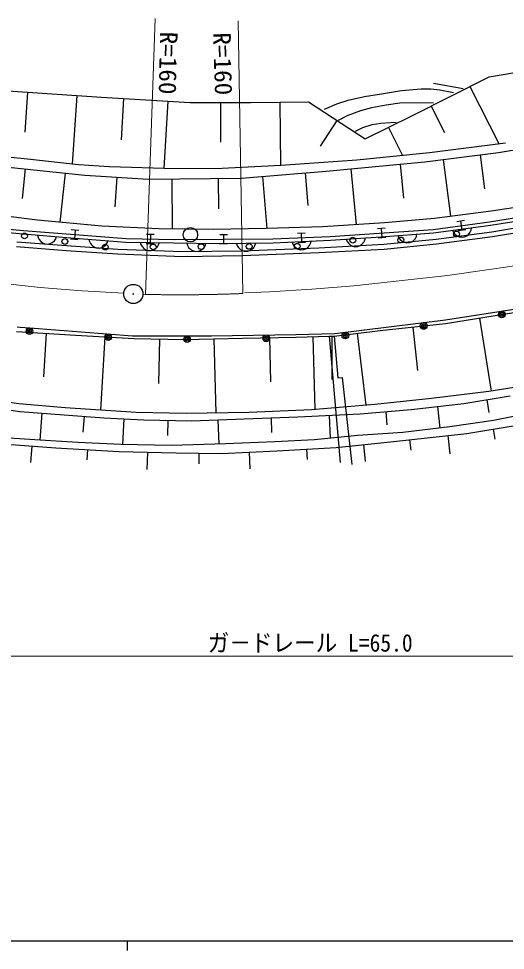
# Model space of a CAD drawing. Units: millimetres, scale not verified. Extents: x 40000 to 680000, y 20000 to 380000.
# Drawn here: x 156684 to 207396, y 204000 to 301009 of the extents above; entities that cross this region are included whole.
import ezdxf
from ezdxf.enums import TextEntityAlignment as Align

# ---------------------------------------------------------------- set-up
doc = ezdxf.new("R2010")
doc.units = ezdxf.units.MM
doc.header["$LTSCALE"] = 1000
doc.linetypes.add('CHAIN', pattern=[18.5, 12, -1.5, 3.5, -1.5])
for name, color, linetype, lineweight in [('M-BGD', 7, 'Continuous', 25), ('M-BMK', 2, 'CHAIN', 13), ('M-BMK-SRVR', 3, 'Continuous', 25), ('M-STR-HTXT', 7, 'Continuous', 13), ('M-TTL-BAND', 7, 'Continuous', 25)]:
    doc.layers.add(name, color=color, linetype=linetype, lineweight=lineweight)
doc.styles.add('ＭＳ ゴシック', font='')
doc.styles.get('ＭＳ ゴシック').set_extended_font_data('MS Gothic')

msp = doc.modelspace()

# ---------------------------------------------------------------- linework, layer by layer
at = {"layer": 'M-BGD'}
for p, q in [((205720, 294966), (213479, 296247)), ((197650, 290879), (205720, 294966)), ((202988, 293716), (199914, 294241)), ((203703, 293944), (206737, 287952)), ((155053, 293511), (165305, 292818)), ((157616, 293338), (157335, 289189)), ((162742, 292991), (162260, 285859)), ((165305, 292818), (174548, 292264)), ((167616, 292680), (167359, 288400)), ((172237, 292403), (171818, 285406)), ((174548, 292264), (180887, 292264)), ((177718, 292264), (177718, 288144)), ((180887, 292264), (186879, 292333)), ((183883, 292299), (183959, 285715)), ((186879, 292333), (192801, 288489)), ((199668, 291900), (201051, 289169)), ((189840, 290411), (188091, 287717)), ((192801, 288489), (197650, 290879)), ((195226, 289684), (196672, 286750)), ((206672, 287064), (215574, 288519)), ((157608, 286375), (144792, 287726)), ((207415, 288038), (199484, 287033)), ((162907, 285787), (157608, 286375)), ((191933, 286271), (184000, 285717)), ((199484, 287033), (191933, 286271)), ((199018, 286094), (206672, 287064)), ((200931, 286337), (201680, 280427)), ((204759, 286821), (205207, 283280)), ((155284, 285575), (163596, 284709)), ((157362, 285358), (157043, 282295)), ((166163, 285579), (162907, 285787)), ((171843, 285406), (166163, 285579)), ((177212, 285371), (171843, 285406)), ((184000, 285717), (177212, 285371)), ((188731, 285124), (199018, 286094)), ((191303, 285367), (191849, 279570)), ((196446, 285852), (196780, 282311)), ((161518, 284925), (160986, 279820)), ((163596, 284709), (170212, 284293)), ((166904, 284501), (166710, 281415)), ((170212, 284293), (179899, 284397)), ((172633, 284319), (172689, 279120)), ((177477, 284371), (177511, 281196)), ((179899, 284397), (188731, 285124)), ((182107, 284579), (182552, 279175)), ((186523, 284942), (186802, 281560)), ((211394, 281804), (205922, 280973)), ((158635, 280038), (152524, 280765)), ((205922, 280973), (199999, 280211)), ((205729, 279865), (212264, 280879)), ((205847, 279490), (212336, 280523)), ((165354, 279414), (158635, 280038)), ((171277, 279137), (165354, 279414)), ((194804, 279761), (188362, 279345)), ((199999, 280211), (194804, 279761)), ((199880, 279059), (205729, 279865)), ((199915, 278722), (205847, 279490)), ((202340, 279902), (203132, 280012)), ((202736, 279957), (202873, 278966)), ((205985, 278812), (212561, 279930)), ((206059, 278318), (212648, 279438)), ((152879, 279327), (157190, 278940)), ((152921, 278987), (157158, 278590)), ((157158, 278590), (162137, 278193)), ((157190, 278940), (167873, 278104)), ((158651, 278471), (158712, 278225)), ((162172, 279051), (162970, 278989)), ((162571, 279020), (162493, 278023)), ((170007, 278566), (170807, 278552)), ((170407, 278559), (170389, 277559)), ((176957, 279068), (171277, 279137)), ((182464, 279172), (176957, 279068)), ((177638, 278542), (178438, 278547)), ((178038, 278544), (178044, 277544)), ((188362, 279345), (182464, 279172)), ((185723, 278677), (186522, 278709)), ((186123, 278693), (186163, 277694)), ((189127, 278313), (199880, 279059)), ((194070, 279157), (194868, 279212)), ((194459, 278299), (199915, 278722)), ((194469, 279185), (194538, 278187)), ((196190, 278433), (196288, 278200)), ((198122, 278342), (198184, 278588)), ((200176, 278052), (205985, 278812)), ((201889, 278978), (201999, 278750)), ((201999, 278750), (202144, 278567)), ((202144, 278567), (202368, 278395)), ((203269, 279021), (202476, 278912)), ((203375, 278404), (203558, 278549)), ((203558, 278549), (203731, 278773)), ((203731, 278773), (203824, 278986)), ((203824, 278986), (203872, 279235)), ((156495, 277784), (161678, 277382)), ((158712, 278225), (158815, 278016)), ((158815, 278016), (158999, 277801)), ((158999, 277801), (159189, 277665)), ((159189, 277665), (159422, 277567)), ((159422, 277567), (159741, 277541)), ((159741, 277541), (159986, 277602)), ((159986, 277602), (160195, 277706)), ((160195, 277706), (160410, 277889)), ((160410, 277889), (160546, 278079)), ((160546, 278079), (160645, 278312)), ((162892, 277992), (162094, 278054)), ((162137, 278193), (167856, 277742)), ((164000, 278046), (164061, 277800)), ((164061, 277800), (164165, 277592)), ((164165, 277592), (164348, 277377)), ((165545, 277282), (165760, 277466)), ((165760, 277466), (165895, 277656)), ((165895, 277656), (165994, 277889)), ((167856, 277742), (172835, 277663)), ((167873, 278104), (172923, 278014)), ((169346, 277719), (169422, 277477)), ((169422, 277477), (169539, 277275)), ((170789, 277552), (169989, 277566)), ((171138, 277250), (171262, 277448)), ((171262, 277448), (171345, 277687)), ((172835, 277663), (177576, 277583)), ((172923, 278014), (183159, 278074)), ((174206, 277640), (174282, 277399)), ((176121, 277368), (176205, 277606)), ((177576, 277583), (183190, 277663)), ((178444, 277547), (177644, 277542)), ((179383, 277609), (179467, 277370)), ((181306, 277396), (181383, 277637)), ((183159, 278074), (189127, 278313)), ((183190, 277663), (189162, 277928)), ((185177, 277751), (185268, 277515)), ((185268, 277515), (185396, 277320)), ((186562, 277710), (185763, 277678)), ((186995, 277391), (187106, 277596)), ((187106, 277596), (187175, 277840)), ((187971, 277159), (194727, 277517)), ((189162, 277928), (194459, 278299)), ((190813, 278043), (190909, 277810)), ((190909, 277810), (191043, 277618)), ((191043, 277618), (191256, 277433)), ((192262, 277383), (192454, 277517)), ((192454, 277517), (192639, 277730)), ((192639, 277730), (192745, 277938)), ((192745, 277938), (192808, 278183)), ((194937, 278215), (194139, 278159)), ((194727, 277517), (200176, 278052)), ((194765, 277018), (200233, 277556)), ((196288, 278200), (196423, 278010)), ((196423, 278010), (196638, 277826)), ((196638, 277826), (196847, 277722)), ((196847, 277722), (197092, 277661)), ((197092, 277661), (197411, 277685)), ((197411, 277685), (197644, 277784)), ((197644, 277784), (197834, 277919)), ((197834, 277919), (198018, 278134)), ((198018, 278134), (198122, 278342)), ((200233, 277556), (206059, 278318)), ((202368, 278395), (202582, 278301)), ((202582, 278301), (202830, 278253)), ((202830, 278253), (203147, 278294)), ((203147, 278294), (203375, 278404)), ((156446, 277287), (161645, 276883)), ((161645, 276883), (166978, 276525)), ((161678, 277382), (167005, 277024)), ((164348, 277377), (164538, 277241)), ((164538, 277241), (164771, 277143)), ((164771, 277143), (165090, 277118)), ((165090, 277118), (165336, 277178)), ((165336, 277178), (165545, 277282)), ((166978, 276525), (173746, 276256)), ((167005, 277024), (173752, 276756)), ((169539, 277275), (169735, 277072)), ((169735, 277072), (169933, 276949)), ((169933, 276949), (170172, 276865)), ((170172, 276865), (170492, 276860)), ((170492, 276860), (170733, 276936)), ((170733, 276936), (170935, 277053)), ((170935, 277053), (171138, 277250)), ((173752, 276756), (179918, 276845)), ((174282, 277399), (174398, 277197)), ((174398, 277197), (174595, 276993)), ((174595, 276993), (174793, 276870)), ((174793, 276870), (175031, 276786)), ((175031, 276786), (175351, 276781)), ((175351, 276781), (175593, 276857)), ((175593, 276857), (175795, 276973)), ((175795, 276973), (175998, 277170)), ((175998, 277170), (176121, 277368)), ((179467, 277370), (179589, 277172)), ((179589, 277172), (179792, 276975)), ((179792, 276975), (179994, 276858)), ((179918, 276845), (187971, 277159)), ((179931, 276346), (187997, 276659)), ((179994, 276858), (180235, 276781)), ((180235, 276781), (180555, 276786)), ((180555, 276786), (180794, 276869)), ((180794, 276869), (180992, 276992)), ((180992, 276992), (181189, 277195)), ((181189, 277195), (181306, 277396)), ((185396, 277320), (185605, 277129)), ((185605, 277129), (185810, 277018)), ((185810, 277018), (186054, 276949)), ((186054, 276949), (186373, 276963)), ((186373, 276963), (186609, 277054)), ((186609, 277054), (186804, 277183)), ((186804, 277183), (186995, 277391)), ((187997, 276659), (194765, 277018)), ((191256, 277433), (191464, 277327)), ((191464, 277327), (191709, 277264)), ((191709, 277264), (192029, 277286)), ((192029, 277286), (192262, 277383)), ((173746, 276256), (179931, 276346)), ((201149, 269647), (215096, 271825)), ((201153, 269257), (208271, 270400)), ((204712, 269829), (205932, 262231)), ((156522, 268925), (156841, 268900)), ((156841, 268900), (157838, 268824)), ((157838, 268824), (168548, 268000)), ((189616, 268235), (201149, 269647)), ((194345, 268529), (201153, 269257)), ((197749, 268893), (198233, 264362)), ((156477, 268430), (162596, 268062)), ((159537, 268246), (159264, 263711)), ((162596, 268062), (168728, 267698)), ((165662, 267880), (165209, 260243)), ((168548, 268000), (176787, 268000)), ((173976, 267594), (180056, 267750)), ((176787, 268000), (185555, 268117)), ((180056, 267750), (185616, 267854)), ((182836, 267802), (182922, 263180)), ((185555, 268117), (189616, 268235)), ((185616, 267854), (189045, 267958)), ((187331, 267906), (187561, 260300)), ((189045, 267958), (190188, 254811)), ((189045, 267958), (189565, 267958)), ((189305, 267958), (189305, 263454)), ((189565, 267958), (194345, 268529)), ((189565, 267958), (189929, 263593)), ((191955, 268244), (192850, 260758)), ((168728, 267698), (173976, 267594)), ((171352, 267646), (171261, 263036)), ((177016, 267672), (177214, 259953)), ((189929, 263593), (190396, 263645)), ((190396, 263645), (191384, 254604)), ((210825, 263021), (205680, 262190)), ((205680, 262190), (199705, 261463)), ((156712, 260891), (153127, 261411)), ((199705, 261463), (193781, 260839)), ((203054, 260943), (207886, 261722)), ((205470, 261333), (205683, 260008)), ((152688, 260735), (156793, 260112)), ((161544, 260475), (156712, 260891)), ((156793, 260112), (161417, 259748)), ((168923, 260008), (161544, 260475)), ((174139, 259904), (168923, 260008)), ((180687, 260008), (174139, 259904)), ((187182, 260267), (180687, 260008)), ((193781, 260839), (187182, 260267)), ((192283, 259852), (197583, 260319)), ((194933, 260086), (195053, 258728)), ((197583, 260319), (203054, 260943)), ((200318, 260631), (200575, 258381)), ((212043, 260319), (206171, 259176)), ((159105, 259930), (158884, 257121)), ((161417, 259748), (165574, 259436)), ((163496, 259592), (163373, 257959)), ((165574, 259436), (169731, 259228)), ((167653, 259332), (167520, 256679)), ((169731, 259228), (174720, 259124)), ((172225, 259176), (172193, 257622)), ((174720, 259124), (180176, 259332)), ((177448, 259228), (177543, 256714)), ((180176, 259332), (185788, 259540)), ((182982, 259436), (183037, 257933)), ((185788, 259540), (192283, 259852)), ((189035, 259696), (189149, 257319)), ((206171, 259176), (201599, 258501)), ((201599, 258501), (196714, 257929)), ((203387, 257825), (208843, 258709)), ((206115, 258267), (206286, 257212)), ((158387, 257150), (154594, 257410)), ((162856, 256890), (158387, 257150)), ((187517, 257150), (183360, 256942)), ((192038, 257617), (187517, 257150)), ((196714, 257929), (192038, 257617)), ((195437, 256942), (203387, 257825)), ((197424, 257163), (197546, 256068)), ((201399, 257604), (201610, 255712)), ((150510, 257060), (160570, 256318)), ((158055, 256504), (157930, 254809)), ((160570, 256318), (167117, 255955)), ((167377, 256682), (162856, 256890)), ((163843, 256136), (163785, 255088)), ((172573, 256578), (167377, 256682)), ((178289, 256734), (172573, 256578)), ((183360, 256942), (178289, 256734)), ((183589, 256007), (189773, 256370)), ((186681, 256188), (186744, 255122)), ((189773, 256370), (195437, 256942)), ((192605, 256656), (192784, 254884)), ((167117, 255955), (173093, 255799)), ((170105, 255877), (170058, 254077)), ((173093, 255799), (177821, 255747)), ((175457, 255773), (175445, 254639)), ((177821, 255747), (183589, 256007)), ((180705, 255877), (180784, 254132))]:
    msp.add_line(p, q, dxfattribs=at)
for points in [[(188538, 291588), (189832, 292122), (191021, 292507), (192722, 292895), (194497, 293195), (196570, 293514), (198639, 293717), (199640, 293713), (200560, 293613), (201990, 293321)], [(199914, 292192), (198207, 292244), (196407, 292195), (194980, 292011), (193457, 291709), (192295, 291406), (190984, 290939), (189983, 290405)], [(191796, 289302), (192558, 289670), (193510, 289980), (194438, 290141), (195436, 290207), (196026, 290221)]]:
    msp.add_lwpolyline(points, dxfattribs=at)
for centre, radius in [((157301, 278382), 300), ((174587, 278508), 750), ((202300, 278589), 300), ((161503, 277801), 300), ((165706, 277221), 300), ((170706, 277244), 300), ((175706, 277267), 300), ((180706, 277290), 300), ((185706, 277313), 300), ((191503, 277940), 300), ((196503, 277963), 300), ((207028, 270211), 350), ((207028, 270211), 210), ((207028, 270211), 70), ((157811, 268475), 350), ((198883, 269017), 350), ((198883, 269017), 210), ((198883, 269017), 70), ((157811, 268475), 210), ((157811, 268475), 70), ((166008, 267844), 350), ((166008, 267844), 210), ((166008, 267844), 70), ((174249, 267650), 350), ((174249, 267650), 210), ((182474, 267726), 350), ((182474, 267726), 210), ((182474, 267726), 70), ((190723, 268018), 350), ((190723, 268018), 210), ((190723, 268018), 70), ((174249, 267650), 70)]:
    msp.add_circle(centre, radius, dxfattribs=at)
at = {"layer": 'M-BMK'}
msp.add_line((169892, 272298), (169632, 272321), dxfattribs=at)
for points in [[(167635, 272416), (163312, 272665), (158927, 273019), (149188, 274108), (139486, 275487), (129840, 277006)], [(220737, 277197), (211057, 275667), (201355, 274282), (191617, 273189), (187232, 272832), (182839, 272578), (180263, 272475)]]:
    msp.add_lwpolyline(points, dxfattribs=at)
msp.add_arc((173534, 432257), 160000, 268.69562, 272.3367, dxfattribs=at)
at = {"layer": 'M-BMK-SRVR'}
for radius in [1000, 40]:
    msp.add_circle((168632, 272343), radius, dxfattribs=at)
at = {"layer": 'M-STR-HTXT'}
for p, q in [((170900, 301009), (169892, 272298)), ((180058, 272390), (179554, 300780)), ((155656, 234614), (217023, 234614))]:
    msp.add_line(p, q, dxfattribs=at)
at = {"layer": 'M-TTL-BAND'}
for p, q in [((40000, 205000), (579000, 205000)), ((168000, 205000), (168000, 204000))]:
    msp.add_line(p, q, dxfattribs=at)

# ---------------------------------------------------------------- texts
at = {"layer": 'M-STR-HTXT', "style": 'ＭＳ ゴシック', "width": 1.05}
for rotation, p in [(268.7, (170879, 299689)), (271.7, (176398, 299536))]:
    msp.add_text('R=160', height=1833, rotation=rotation, dxfattribs=at).set_placement(p, align=Align.BOTTOM_LEFT)
at = {"layer": 'M-STR-HTXT', "style": 'ＭＳ ゴシック', "width": 0.9}
msp.add_text('ガ－ドレール L=65.0', height=1833, dxfattribs=at).set_placement((176379, 234553), align=Align.BOTTOM_LEFT)

doc.saveas('drawing.dxf')
